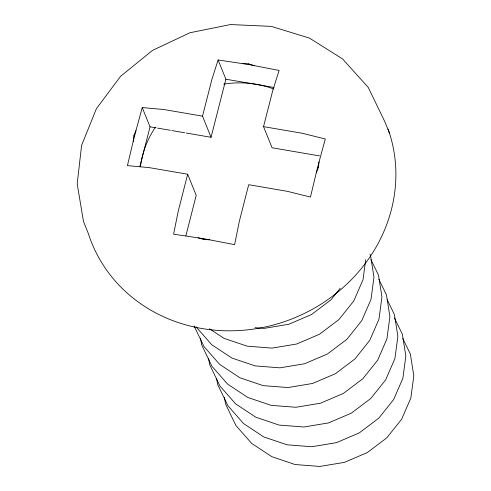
<?xml version="1.0" encoding="UTF-8"?>
<svg xmlns="http://www.w3.org/2000/svg" width="491" height="491" viewBox="0 0 491 491"><rect width="100%" height="100%" fill="white"/><g stroke="black" fill="none" stroke-linecap="round" stroke-linejoin="round"><path stroke-width="0.74" d="M185.88 235.79L196.21 195.363L187.672 174.231L148.969 167.584L127.415 165.633L133.184 141.451L133.822 135.841L135.982 130.496L142.255 107.56L163.81 109.511L202.513 116.158L211.05 137.29L186.193 133.024M187.672 174.231L178.264 211.069L173.593 234.182L203.82 238.718L234.612 244.653L239.283 221.539L248.691 184.702L287.401 191.349L310.472 197.057L316.241 172.869L318.395 167.523L319.04 161.913L325.312 138.984L302.235 133.276L263.532 126.629L272.947 89.792L279.134 70.434L248.342 64.499L218.114 59.963L211.928 79.321L202.513 116.158M365.697 259.69L363.021 279.723L353.808 300.909L338.962 319.524L319.475 334.248L296.65 344.019L272.02 348.107L247.243 346.186L223.976 338.33L209.473 328.761M198.094 237.804L203.667 239.516L203.82 238.718M133.184 141.451L135.982 130.496M316.241 172.869L319.04 161.913M139.892 166.51L150.037 126.813L142.255 107.56M211.05 137.29L225.891 79.217L218.114 59.963M248.342 64.499L248.556 63.855L254.123 65.561M340.275 288.168L330.995 299.805L311.509 314.528L288.683 324.293L264.054 328.387L255.038 327.687M242.615 63.584L248.556 63.855M203.667 239.516L209.608 239.78M133.822 135.841L134.552 135.903M225.891 79.217L274.107 87.49M150.037 126.813L156.058 127.85M157.568 128.108L170.371 130.305M171.881 130.563L184.69 132.766M319.531 155.911L272.069 147.76L263.532 126.629M317.609 167.321L318.395 167.523M196.013 326.822L211.762 344.743L231.948 358.056L255.21 365.912L279.987 367.833L304.623 363.739L327.448 353.974L346.934 339.25L361.775 320.635L370.987 299.442L373.964 277.182L370.521 255.43L369.858 254.068M370.877 259.512L378.493 275.15L381.937 296.908L378.96 319.168L369.748 340.355L354.901 358.976L335.414 373.694L312.589 383.465L287.959 387.559L263.176 385.638L239.915 377.782L219.735 364.469L203.98 346.548L194.043 325.877M378.843 279.238L386.46 294.876L389.903 316.634L386.926 338.888L377.714 360.081L362.874 378.696L343.381 393.42L320.555 403.191L295.926 407.278L271.149 405.357L247.881 397.501L227.701 384.189L211.952 366.274L201.684 344.915L200.494 338.121M387.141 299.639L394.426 314.596L397.87 336.353L394.899 358.614L385.687 379.801L370.84 398.422L351.353 413.146L328.528 422.911L303.898 427.004L279.115 425.083L255.854 417.227L235.668 403.915L219.919 385.994L209.651 364.635L208.595 358.596M394.451 318.008L402.399 334.322L405.842 356.079L402.865 378.34L393.653 399.527L378.807 418.142L359.32 432.866L336.495 442.637L311.865 446.724L287.088 444.809L263.82 436.953L243.64 423.635L227.892 405.719L217.623 384.361L216.562 378.322M402.749 338.409L410.366 354.048L413.809 375.805L410.832 398.06L401.62 419.253L386.779 437.868L367.293 452.592L344.461 462.356L319.831 466.45L295.054 464.529L271.793 456.673L251.607 443.361L235.858 425.445L225.59 404.081L224.399 397.287M389.547 133.386L384.803 121.645L368.244 87.416L342.546 58.92L309.459 38.102L271.241 26.379L230.494 24.55L189.999 32.737L152.511 50.389L120.583 76.295L96.396 108.695L81.598 145.379L77.191 183.849L83.482 221.478L88.227 233.219A158.777 145.606 -22 0 0 285.369 321.329A158.777 145.606 -22 0 0 388.099 129.084M140.463 166.799A95.266 87.361 -22 0 1 155.377 127.261M223.7 84.145A95.266 87.361 -22 0 1 273.782 89.018"/></g></svg>
